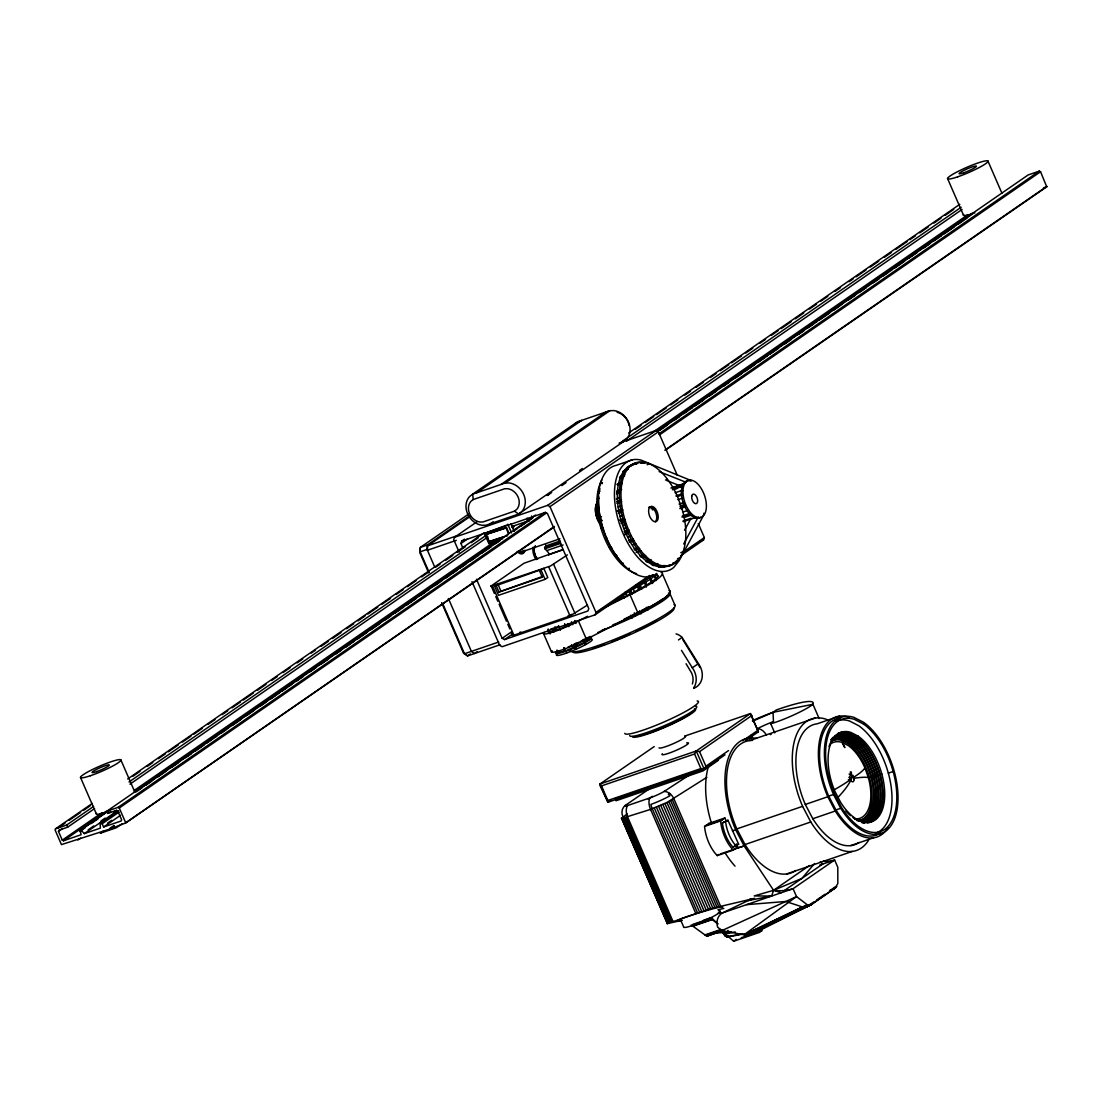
<?xml version="1.0" encoding="UTF-8"?>
<svg xmlns="http://www.w3.org/2000/svg" width="1102" height="1102" viewBox="0 0 1102 1102"><rect width="100%" height="100%" fill="white"/><g stroke="black" fill="none" stroke-linecap="round" stroke-linejoin="round"><path stroke-width="1.5" d="M428.664 572.875L419.793 552.474L420.358 547.391L468.364 514.248M434.863 567.365L427.066 549.43L427.259 545.022L469.617 515.777M469.962 516.604L427.617 545.848L427.424 550.256L456.297 540.352M684.728 504.372L679.893 506.149M848.361 779.761L851.571 778.659L852.025 775.601A3.416 1.818 71.1 0 1 853.43 777.475L853.733 778.315A3.416 1.818 71.1 0 1 853.251 781.649A3.416 1.818 71.1 0 1 850.758 780.368L850.358 779.61A3.416 1.818 71.1 0 1 850.992 775.271L850.276 771.91L851.281 772.02L851.502 775.326L849.091 774.086M620.715 484.095L620.991 482.759L617.781 483.861M548.796 554.843C549.774 551.041 541.785 549.058 545.903 545.917L560.339 540.958M627.107 813.827L621.459 818.524L650.552 809.405L666.944 802.504L706.864 777.309M717.636 913.393L722.499 912.911L748.106 900.596L771.62 896.036L773.563 890.306L809.391 865.552M92.306 803.413L55.499 828.828L55.1 830.013L61.45 844.614L109.966 829.007L114.209 826.073M106.99 811.719L80.102 830.288L81.107 834.724L63.461 840.771L62.263 840.137L58.461 831.376L58.861 830.192L67.69 827.161L94.579 808.592M109.966 829.007L125.449 823.07L554.416 526.453M477.056 521.728L454.534 537.28L453.735 539.649L459.135 552.102M462.95 548.135L460.925 543.479L461.738 541.096L464.548 539.153M471.987 581.649L499.729 645.428L502.126 646.709L595.163 614.792L595.975 612.409L649.464 575.478M681.036 555.491L703.558 539.939L704.357 537.556L698.282 523.56M666.049 449.712L1046.735 186.803L1040.55 171.747L1039.351 171.099L1028.125 174.956L657.343 431.02M601.967 483.764L602.436 482.648L600.824 483.199M622.823 476.601L623.291 475.499M684.576 530.227L691.05 518.216L683.02 520.971M683.695 543.989L698.255 516.976M419.793 552.474L420.358 547.391L427.259 545.022M647.053 562.24L650.249 561.138L651.075 559.651M654.202 746.577L599.998 784.004L601.499 785.905L694.549 753.975L696.257 750.985L750.448 713.559L758.383 731.797L745.875 740.434M751.95 715.446L699.563 751.633L696.257 750.985L599.998 784.004L600.094 785.754L607.932 802.242L704.192 769.224L705.9 766.221L728.56 750.572M624.641 519.152L623.801 520.612L624.324 522.279L621.115 523.381M584.749 642.163L564.94 651.31L563.645 648.348M669.052 590.658A58.213 7.301 -23.5 0 1 641.846 611.045L582.696 641.088A22.798 2.851 -23.5 0 1 551.427 651.709L543.493 633.471L544.181 632.438M551.427 651.709L552.116 650.676M626.694 469.741L622.85 471.684M819.117 718.504L812.932 704.288A74.289 9.312 -23.5 0 0 776.345 709.936L773.039 712.319L773.466 721.603L770.78 723.78L774.747 732.899M834.627 860.001L793.082 888.694L722.499 912.911A14.174 11.86 55.4 0 0 717.636 927.154L721.865 930.598L744.043 934.785L748.41 934.524L811.637 904.343L835.109 888.116L837.823 883.501L837.809 867.288L834.627 860.001L819.75 865.07M814.516 863.555L801.953 878.39L773.563 890.306L754.223 895.94L771.62 896.036M598.841 518.243L601.527 516.659M622.382 509.51L621.294 510.543L621.638 512.21L618.429 513.312M773.466 721.603L770.78 723.78A28.239 3.54 -23.5 0 0 812.932 704.288L773.039 712.319A35.677 3.953 -23.5 0 0 752.459 720.612M563.012 549.54L524.042 563.232L490.624 586.305L550.49 566.001L567.406 554.885M750.545 898.736L748.106 900.596L754.512 898.392L710.666 908.682L667.137 923.669L682.166 920.335M473.226 499.55L471.022 501.231A12.494 10.455 55.4 0 0 469.576 513.684A12.494 10.455 55.4 0 0 480.059 522.031L482.965 521.962L514.455 511.163L516.659 509.482A12.494 10.455 55.4 0 0 518.092 497.03A12.494 10.455 55.4 0 0 507.609 488.682L504.702 488.751L473.226 499.55L472.648 494.178L577.42 421.818L609.929 410.674L614.007 410.578A17.26 14.45 55.4 0 1 628.498 422.121A17.26 14.45 55.4 0 1 626.501 439.312L620.522 442.701M575.368 423.402L581.649 420.372L476.877 492.732M556.978 650.042L558.259 653.004L560.147 651.805M500.942 484.481L605.714 412.12L609.929 410.674L505.157 483.034L472.648 494.178L469.562 496.547A17.26 14.45 55.4 0 0 467.565 513.739A17.26 14.45 55.4 0 0 482.056 525.282L486.134 525.186L518.643 514.028L623.415 441.668M460.925 543.479L467.964 538.616M490.349 523.739L493.186 521.783M127.68 778.99L484.301 532.693M628.65 433.003L959.814 204.297M57.924 828.057L65.004 823.18M69.247 820.246L80.57 812.422M83.408 810.466L90.474 805.59M132.929 776.263L140.009 771.372M147.089 766.482L152.751 762.584M158.412 758.672L165.479 753.782M168.317 751.826L178.221 744.993M182.464 742.059L190.963 736.191M193.787 734.235L202.286 728.367M207.934 724.469L215.014 719.578M222.094 714.688L227.756 710.776M231.999 707.842L240.484 701.988M243.322 700.032L253.226 693.186M257.469 690.251L265.968 684.397M271.629 680.485L277.291 676.573M282.938 672.661L290.019 667.771M297.099 662.894L302.761 658.982M311.246 653.114L315.489 650.18M321.15 646.268L328.231 641.392M332.473 638.457L340.973 632.589M346.634 628.677L353.701 623.801M357.943 620.867L365.024 615.977M367.861 614.021L377.766 607.174M382.008 604.24L390.494 598.386M396.155 594.474L403.236 589.584M407.478 586.65L415.977 580.795M421.639 576.883L428.706 571.993M435.786 567.103L440.029 564.169M445.69 560.271L452.77 555.38M457.013 552.446L465.499 546.578M471.16 542.68L478.24 537.79M635.331 429.298L640.992 425.386M645.235 422.452L653.72 416.597M656.558 414.641L666.462 407.795M670.705 404.861L677.785 399.985M684.852 395.095L690.513 391.182M696.175 387.27L703.255 382.38M710.335 377.504L715.997 373.592M720.24 370.658L728.725 364.79M731.563 362.833L741.467 356.001M745.71 353.067L752.79 348.177M759.857 343.287L765.518 339.388M771.18 335.476L778.26 330.586M781.098 328.63L791.002 321.784M795.245 318.864L803.73 312.996M809.391 309.083L816.472 304.193M820.714 301.259L827.795 296.383M834.861 291.493L840.523 287.581M849.022 281.713L853.265 278.792M856.102 276.836L866.007 269.99M870.249 267.056L878.735 261.188M884.396 257.289L891.477 252.399M895.719 249.465L907.042 241.641M909.866 239.685L915.528 235.787M919.784 232.853L928.27 226.984M933.931 223.072L941.012 218.182M945.254 215.262L953.74 209.394M507.636 535.641L488.93 541.674L485.762 534.553L506.548 527.72L509.028 533.409M579.542 470.499L582.379 468.543M55.499 828.828L66.74 824.985L93.629 806.402M129.003 781.979L487.043 534.704M622.905 440.869L961.137 207.286M58.461 831.376L62.704 828.442M547.418 495.445L551.647 492.525M561.841 485.596L566.07 482.676M129.953 784.169L487.993 536.894M626.68 441.103L962.087 209.476M506.768 525.103L484.481 533.506L488.847 543.534L502.774 538.754M485.762 534.553L506.548 527.72M488.93 541.674L503.573 536.798M512.292 526.357L511.741 526.742C512.154 528.988 515.653 524.524 512.292 526.357L512.609 527.087M513.973 526.618L512.94 527.335L513.656 525.888M488.847 543.534L492.098 541.289M62.263 840.137L101.894 812.766M134.444 790.286L496.726 540.09M652.398 432.576L967.983 214.628M454.534 537.28L547.584 505.363L655.965 430.51L658.376 431.777L677.303 475.334M63.461 840.771L105.916 811.444M134.224 791.897L499.344 539.746M656.42 431.254L972.019 213.306M80.102 830.288L80.901 830.013L84.317 833.622L100.365 828.112L100.158 823.414L102.155 823.773L103.574 827.01L121.22 820.962L121.619 819.778L117.818 811.017L116.619 810.383L107.789 813.414L106.839 811.224L535.641 515.075M139.541 789.239L150.864 781.414M153.701 779.458L211.722 739.387M214.546 737.445L225.869 729.62M228.706 727.664L275.404 695.417M278.227 693.461L286.727 687.593M289.55 685.637L350.408 643.609M353.232 641.653L399.943 609.406M402.767 607.45L425.413 591.815M428.237 589.859L439.56 582.035M442.398 580.079L449.464 575.203M452.302 573.247L474.948 557.598M477.772 555.642L500.418 540.008M515.984 529.263L524.469 523.395M527.307 521.439L532.969 517.527M657.495 431.529L687.221 411.005M691.464 408.071L763.645 358.219M766.469 356.263L813.166 324.016M816.003 322.06L838.65 306.425M841.473 304.469L888.171 272.208M891.008 270.265L937.706 238.004M940.543 236.048L963.176 220.414M966.013 218.458L971.675 214.546M80.901 830.013L107.789 811.444M136.097 791.897L141.759 787.985M146.001 785.051L153.082 780.161M157.324 777.241L165.823 771.372M171.485 767.46L178.552 762.57M185.632 757.694L191.293 753.782M195.536 750.848L204.022 744.98M206.859 743.023L216.763 736.191M221.006 733.257L228.086 728.367M232.329 725.433L240.828 719.565M246.49 715.666L253.556 710.776M260.637 705.886L266.298 701.974M270.541 699.04L279.026 693.186M281.864 691.23L291.768 684.383M296.011 681.449L303.091 676.573M310.172 671.683L315.833 667.771M321.495 663.859L328.561 658.968M335.642 654.092L341.303 650.18M345.546 647.246L354.045 641.378M356.869 639.422L366.773 632.589M371.016 629.655L379.515 623.787M385.177 619.875L390.838 615.977M395.081 613.043L403.566 607.174M406.404 605.218L416.308 598.372M420.551 595.452L429.05 589.584M434.698 585.672L441.778 580.782M446.021 577.847L457.344 570.037M460.181 568.081L465.843 564.169M470.086 561.235L478.571 555.38M481.409 553.424L491.313 546.578M495.556 543.644L499.798 540.71M513.959 530.944L516.783 528.988M521.026 526.053L532.349 518.229M659.712 430.276L666.793 425.386M673.873 420.496L679.535 416.584M683.777 413.649L692.263 407.795M695.1 405.839L703.586 399.971M709.247 396.059L716.328 391.182M723.408 386.292L729.069 382.38M734.717 378.468L741.798 373.578M744.635 371.636L754.539 364.79M758.782 361.855L767.267 355.987M770.105 354.031L778.591 348.177M784.252 344.265L791.332 339.375M798.413 334.485L804.074 330.586M808.317 327.652L816.802 321.784M819.64 319.828L829.544 312.982M833.787 310.061L842.272 304.193M847.934 300.281L855.014 295.391M859.257 292.457L866.337 287.581M873.418 282.691L879.079 278.778M883.322 275.844L891.807 269.99M894.645 268.034L904.549 261.188M908.792 258.254L917.277 252.386M922.939 248.487L930.019 243.597M934.262 240.663L941.342 235.773M944.166 233.817L954.084 226.984M958.327 224.05L966.812 218.182M79.702 831.473L85.364 827.561M91.025 823.662L98.092 818.772M547.584 505.363L549.981 506.631L658.376 431.777M107.789 813.414L110.627 811.458M106.839 811.224L118.066 807.367L545.462 512.21M658.665 434.009L1039.351 171.099M118.066 807.367L119.264 808L546.661 512.843M659.864 434.656L1040.55 171.747M88.188 829.834L93.849 825.921M100.916 821.031L105.172 818.097M113.658 812.243L116.495 810.287M84.317 833.622L116.867 811.141M100.158 823.414L118.561 810.7M100.957 823.139L117.942 811.403M77.884 840.013L80.708 838.057M102.155 823.773L119.14 812.036M107.431 823.222L111.688 820.301M103.574 827.01L120.545 815.287M631.06 465.719L627.066 467.358M103.147 831.28L100.31 833.236L116.357 827.74L122.019 823.828M109.732 828.456L113.974 825.536M664.795 450.222L1046.9 186.334M125.449 823.07L554.251 526.935M539.512 570.795L541.316 569.541L496.203 585.658L498.972 592.036L542.294 577.173L539.512 570.795L543.823 568.37L547.79 577.489L545.091 579.363L498.559 595.314L494.591 586.195L497.305 584.335M498.972 592.036L542.487 576.484M470.375 653.954L467.551 655.91L463.46 652.921L441.627 602.698M477.276 651.585L474.452 653.541L471.394 651.378L448.39 598.482M476.463 579.239L502.154 638.306L510.598 632.479M502.154 638.306L504.551 639.587L512.995 633.746M511.163 631.997L512.031 635.551L513.133 635.468L570.051 615.963L587.435 605.067M683.254 552.143L704.357 537.556M595.163 614.792L652.88 574.927M678.46 639.945L682.097 637.424L698.42 663.611A17.536 14.67 55.4 0 1 693.599 688.337M693.599 687.992A17.536 14.67 55.4 0 0 692.332 667.798L698.42 663.611M599.998 784.004L607.932 802.242L610.715 800.327M624.255 819.874L622.892 816.734A10.262 8.761 54.5 0 1 625.44 805.342L649.436 788.77M648.21 799.253L652.425 796.333M742.72 740.806L758.286 730.047M607.932 802.242L607.836 800.493L700.886 768.576L704.192 769.224L725.033 754.829M718.408 760.284L703.007 770.918L615.977 800.782M749.195 739.015L751.991 737.086L751.165 735.172M736.439 843.925L737.803 846.983L733.285 850.097L717.25 855.607A29.079 15.497 71.1 0 1 704.564 826.431L709.068 823.304M704.564 826.431L720.598 820.921L724.868 817.973L726.232 821.031M722.416 822.96L727.94 820.26L738.629 844.228L732.899 847.08L732.265 846.377A26.283 14.009 71.1 0 1 722.54 824.007L722.416 822.96L727.94 820.26M717.25 855.607L719.055 854.353M732.899 847.08L737.197 845.22M723.587 931.837L722.581 932.54L724.496 935.254L727.43 937.031L744.429 933.821M783.949 890.829L822.739 864.037L820.205 861.943M724.882 933.725L723.986 934.344L735.199 931.893M724.827 935.653L725.736 935.033M725.199 936.025L726.108 935.391M726.039 936.604L726.948 935.97M726.493 936.81L742.032 933.849M726.962 936.948L727.857 936.328M727.43 937.031L728.326 936.411M727.885 937.044L728.794 936.424M727.403 935.873L733.698 941.246L736.398 939.372M764.223 927.25L759.264 930.694L748.919 934.386L811.637 904.343L759.264 930.694L749.856 934.055M733.698 941.246L759.361 932.43L762.074 930.57L741.219 937.719M813.951 901.891L805.727 907.153L810.92 904.728L835.757 887.592M816.678 900.003L824.875 894.342M830.343 890.568L835.109 888.116L830.536 890.32M625.44 805.342A6.02 0.758 -23.5 0 0 627.548 805.562L650.001 797.848A12.232 1.529 -23.5 0 0 664.148 791.429L691.161 773.852M644.147 580.602L641.419 582.283A53.654 6.722 -23.5 0 1 639.807 583.11M584.308 642.19L589.901 638.953L588.179 639.449M646.722 579.018L651.461 575.809A53.654 6.722 -23.5 0 1 649.533 577.173M644.45 582.669L645.496 582.049M669.727 793.426L668.335 794.253L669.878 795.809A19.216 2.411 -23.5 0 1 650.883 804.432A10.276 4.449 70 0 0 652.288 808.785L697.511 912.759M682.427 485.748L672.854 489.15M722.306 907.387L722.65 906.808A25.167 1.391 -16.9 0 0 713.476 908.668L696.23 913.613A23.597 1.295 -16.9 0 0 681.022 918.779L676.752 921.107A25.167 1.391 -16.9 0 0 681.573 920.322M630.743 589.405L638.65 585.975L639.931 588.936M116.798 812.89L117.556 812.477M587.518 616.266L574.762 622.85A22.798 2.851 -23.5 0 1 543.493 633.471M709.054 935.378L705.611 935.391L691.202 924.964M611.335 603.441L631.887 593.11A53.461 6.695 -23.5 0 0 658.046 575.767M601.169 609.337L633.925 592.807A58.213 7.301 -23.5 0 0 661.117 572.42M590.121 636.474L583.991 639.587A18.045 2.259 -23.5 0 1 580.534 641.447M597.794 632.576L605.466 628.691M623.87 619.338L639.807 611.348M627.217 591.54L630.62 590.19L632.355 594.019M558.659 651.227L557.199 652.095L558.135 651.847M571.855 614.324L570.464 614.971M809.02 905.155L747.28 934.716L810.177 904.99M829.93 890.251L836.349 886.945L833.305 888.405M807.849 905.031L746.054 934.813L808.634 905.141L807.463 904.921L745.407 934.827L803.744 907.263M809.805 905.086L747.859 934.634L809.405 905.128L805.314 907.235M833.016 888.735L836.06 887.289M807.077 904.783L744.043 934.785L796.526 896.601L807.463 904.921M721.865 930.598L796.526 896.601L793.082 888.694M752.542 721.218L773.039 712.319A10.262 5.069 70.6 0 1 774.238 712.36M770.339 734.635L771.18 734.276M729.868 932.416L717.071 932.623L731.397 931.796L723.986 934.344L729.868 932.416L727.802 930.363M520.915 632.011L519.648 632.452M652.356 509.909L655.442 508.835A8.017 4.27 71.1 0 1 656.516 521.411A8.017 4.27 71.1 0 1 648.775 513.091A8.017 4.27 71.1 0 1 654.244 507.554L655.442 508.835M1043.594 187.891L1046.735 186.803M619.076 443.169L655.965 430.51M632.369 459.81L616.321 465.306A58.268 31.063 71.1 0 0 604.736 533.272A58.268 31.063 71.1 0 0 656.282 574.018M632.107 464.892L637.824 463.019M627.851 466.821L632.658 465.168M642.604 462.716L640.992 463.267L643.596 462.826M623.484 470.843L628.292 469.19M647.094 464.727L648.692 464.176M620.082 476.601L624.889 474.948M619.613 477.703L624.435 476.064M427.617 545.848L456.49 535.944M427.066 549.43L420.165 551.799L429.036 572.186M616.9 484.343L621.707 482.69M598.248 491.795L599.86 491.244M617.506 485.197L622.313 483.544M461.738 541.096L545.146 512.485L547.542 513.752L588.785 608.593L587.972 610.963L504.551 639.587M512.141 526.439L528.175 520.943L526.963 518.147M616.886 490.969L621.707 489.316M597.408 498.944L599.006 498.393M616.652 492.346L619.861 491.244L619.792 492.746L616.583 493.848M665.498 480.017L667.109 479.466M616.266 498.958L619.476 497.856M597.504 508.325L599.116 507.774L599.254 509.399L597.642 509.95M616.762 501.727L621.569 500.074M616.9 503.338L621.707 501.685M670.898 488.09L672.495 487.539M672.427 487.621L685.251 483.213M673.102 487.607L684.328 483.75M618.222 507.016L621.432 505.914M672.358 489.784L681.986 486.478M617.285 510.915L622.107 509.276M618.098 511.645L622.905 509.992M675.113 492.773L681.532 490.569M599.171 519.91L600.783 519.373L602.339 520.681M675.857 495.983L682.276 493.779M620.068 516.287L623.277 515.185M677.523 496.561L682.345 494.908M520.833 552.212L559.926 538.795M651.034 508.656L654.244 507.554M677.964 499.633L682.772 497.98M619.159 520.199L623.98 518.546M544.512 547.653L560.546 542.143M601.348 528.326L602.946 527.775L603.469 529.428L601.871 529.979M620.591 521.714L625.413 520.061M544.801 548.824L560.835 543.327M679.08 504.069L683.887 502.416M547.047 550.477L563.081 544.98M622.823 525.406L626.032 524.304M680.375 507.264L685.196 505.611M679.824 508.628L685.775 506.741M623.925 528.561L627.134 527.472M548.851 554.65L563.287 549.691M624.173 531.563L628.98 529.91M683.323 511.934L688.13 510.281M605.618 539.746L607.216 539.195L606.527 537.611M624.862 533.148L628.071 532.046M624.779 534.704L627.975 533.602M682.317 516.039L690.293 513.146M681.986 517.031L683.584 516.48M683.033 516.714L691.05 513.973M684.053 517.554L692.07 514.799M627.878 537.032L631.088 535.93M494.591 586.195L496.203 585.658M683.24 521.728L696.078 517.32M609.447 547.405L611.045 546.854L611.872 548.3L610.274 548.851M628.691 540.793L633.498 539.14M629.517 542.239L634.339 540.6M632.507 544.856L635.716 543.754M614.723 555.67L616.335 555.119L617.272 556.386L615.66 556.923M633.981 549.072L638.788 547.418M634.917 550.325L639.725 548.672M636.102 552.364L640.909 550.711M639.821 556.055L643.031 554.953L644.036 555.973M621.583 563.687L623.181 563.136M640.827 557.075L645.648 555.422M641.667 557.392L644.877 556.29M700.349 541.027L703.558 539.939M646.006 561.497L649.216 560.395L650.249 561.138M627.796 568.839L629.394 568.288M680.802 552.625L682.4 552.074M652.288 565.188L657.095 563.535M653.321 565.615L658.142 563.962M677.565 558.645L679.176 558.094M658.431 566.965L662.619 565.973M659.423 567.062L664.231 565.422M674.947 562.433L672.564 563.521L674.176 562.97M664.189 566.772L667.399 565.67M668.308 565.45L669.906 564.899M463.46 652.921L464.493 653.748L498.669 642.025M500.115 644.739L467.551 655.91L465.526 654.381M684.673 736.122L750.448 713.559L758.383 731.797M749.691 740.572L815.466 718.008M839.531 716.121L817.078 723.821A63.461 33.831 71.1 0 0 805.328 804.46L812.808 818.731A63.461 33.831 71.1 0 0 859.037 842.451M615.15 798.867L700.555 769.568M708.82 823.483L724.868 817.973M706.368 825.178L722.402 819.681M723.504 822.216L726.714 821.114M869.464 777.557L871.062 777.006M871.613 776.938L873.211 776.387M873.762 776.318L875.36 775.767M875.911 775.712L877.509 775.161M878.06 775.092L879.658 774.541M880.209 774.472L881.807 773.921M888.322 773.136L893.143 771.483M828.704 796.126L833.511 794.473A61.437 32.757 71.1 0 1 853.995 717.388L863.582 722.306A61.437 32.757 71.1 0 1 896.091 814.199A61.437 32.757 71.1 0 1 840.743 808.289L835.936 809.942L828.704 796.126A61.437 32.757 71.1 0 1 840.068 718.063M805.328 804.46L827.795 796.746A63.461 33.831 71.1 0 1 848.939 717.126M795.658 870.525A69.522 37.069 71.1 0 1 745.007 844.545L736.825 828.911L802.6 806.347A69.522 37.069 71.1 0 1 825.77 719.11L828.525 720.529M732.431 830.825L735.64 829.723A72.167 38.474 71.1 0 1 756.551 738.381M725.626 821.858L725.75 822.905A26.283 14.009 71.1 0 0 735.475 845.289L738.629 844.228M812.808 818.731L835.261 811.017A63.461 33.831 71.1 0 0 888.033 827.657M745.007 844.545L810.783 821.982A69.522 37.069 71.1 0 0 868.596 840.206M720.653 853.802L744.139 845.95L773.563 890.306L781.18 892.744M850.772 845.592L873.239 837.892M786.608 873.969L852.383 851.405M703.668 920.156L710.074 917.952L717.994 924.027L711.286 917.594M692.8 924.426L710.432 918.379M693.158 924.812L710.79 918.751M691.932 925.708L711.162 919.109M692.304 926.024L711.534 919.426M692.69 926.314L711.92 919.715M704.853 934.923L720.873 929.427M705.611 935.391L721.631 929.881M705.983 935.557L722.017 930.06M706.354 935.694L722.389 930.198M706.726 935.791L723.119 930.35M707.443 935.873L723.477 930.377M708.131 935.791L722.554 930.846M760.16 930.06L755.256 931.259M569.087 615.508L568.067 615.798M734.304 848.829L744.139 845.95L735.64 829.723M635.317 463.79L636.226 463.57M717.981 909.729L723.862 908.42M752.707 932.209L758.562 930.611L759.361 932.43M674.617 488.434L676.876 488.737M558.259 653.004L565.009 650.759L563.728 647.797M746.564 904.646L785.781 901.491L802.504 906.96L744.732 934.813L803.33 907.208M572.957 647.824L571.676 644.863M505.157 483.034L509.234 482.938A17.26 14.45 55.4 0 1 523.712 494.481A17.26 14.45 55.4 0 1 521.728 511.672L518.643 514.028L514.455 511.163M659.106 471.573L686.229 482.345M667.041 480.665L679.81 485.734M655.497 564.086L656.53 564.513M830.853 743.726A40.209 21.434 71.1 0 1 842.038 742.362L848.32 745.586A40.209 21.434 71.1 0 1 864.877 767.791L868.376 777.681A40.209 21.434 71.1 0 1 854.518 818.896M848.898 777.282L851.571 778.659M513.325 529.18L514.524 529.814M691.533 480.734L640.813 460.016A58.268 31.063 71.1 0 0 618.842 522.017A58.268 31.063 71.1 0 0 673.666 567.502L679.218 560.532L703.172 516.108A22.853 12.177 71.1 0 0 703.93 513.215M735.475 845.289L736.108 845.978M637.19 547.97L638.127 549.223M682.661 639.394L699.99 667.495M681.463 650.345L692.332 667.798M686.05 663.735L691.684 673.088A15.015 12.563 55.4 0 1 692.373 683.943M842.038 742.362L844.848 747.624L842.507 742.61M631.901 539.691L632.727 541.151M833.511 794.473L840.743 808.289M827.795 796.746L835.261 811.017M802.6 806.347L810.783 821.982M987.915 160.975L1001.925 193.208M947.555 178.51L963.547 215.317M662.412 573.935L670.347 592.173M675.003 605.287L669.851 593.441A57.028 7.149 -23.5 0 1 602.078 630.372M656.544 573.426L657.839 576.387M656.351 573.743L657.646 576.704M655.91 578.619L654.616 575.657L656.048 580.534M652.811 583.013L650.883 578.564L650.097 579.101L652.026 583.55M644.698 580.231L646.778 585.01M643.651 580.85L646.378 587.118M639.931 584.404L641.874 588.854M636.598 584.831L638.678 589.625M646.406 607.409L647.7 610.37M632.975 588.192L634.917 592.642M639.642 610.935L640.923 613.897M699.563 751.633L705.9 766.221M629.187 590.906L630.482 593.868M630 594.694L637.934 612.932M696.257 750.985L704.192 769.224M625.247 592.105L627.176 596.554M634.27 612.85L635.565 615.811M694.549 753.975L700.886 768.576M623.071 594.97L624.366 597.931M630.716 615.274L632.011 618.236M617.616 597.518L618.911 600.48M549.981 506.631L595.975 612.409M720.529 906.037L673.887 798.771A10.276 7.645 58.4 0 0 664.148 791.429M672.303 799.694L718.724 906.478M670.65 800.603L716.892 906.96M668.859 801.553L714.923 907.483M666.944 802.504L712.842 908.062M664.933 803.482L710.666 908.682M662.839 804.446L708.448 909.329M660.704 805.397L706.189 910.004M578.412 620.881L586.347 639.119M553.659 564.376L575.065 613.607M658.555 806.32L703.944 910.693M531.577 516.039L531.977 516.962M583.881 639.353L585.975 644.147M656.42 807.201L701.726 911.395M574.679 620.564L575.974 623.525M583.054 639.821L585.134 644.615M654.326 808.028L699.563 912.084M527.968 518.339L529.153 521.067M548.644 566.717L570.051 615.963M571.456 621.776L572.737 624.738M695.748 913.351L650.552 809.405A10.262 5.221 70.8 0 1 650.001 797.848M567.599 623.691L568.894 626.652M575.974 642.948L577.269 645.91M574.734 643.94L576.015 646.915M564.596 623.691L565.877 626.666M573.605 644.436L575.699 649.23M541.123 570.244L545.091 579.363M558.507 625.757L560.436 630.192M568.811 649.464L569.61 651.282M513.312 525.888L513.628 526.618M513.105 526.274L513.422 527.004M510.915 523.643L514.262 531.274M555.601 627.258L556.896 630.22M564.623 648.004L566.703 652.797M554.705 627.052L556 630.013M554.623 627.603L555.918 630.564M680.347 919.316L683.584 926.754A20.043 2.507 -23.5 0 0 705.404 920.335A20.043 2.507 -23.5 0 0 718.518 910.858M507.774 524.18L511.59 532.955M552.488 629.297L553.769 632.259M506.107 528.037L508.573 533.726M548.424 629.242L550.353 633.691M547.956 629.297L549.884 633.733M672.895 921.189L627.699 817.243A10.262 5.758 71.4 0 1 627.548 805.562M626.487 817.643L671.697 921.616M625.206 818.015L670.457 922.071M624.09 818.318L669.382 922.484M623.14 818.51L668.501 922.842M622.368 818.621L667.826 923.145M621.735 817.656L624.448 823.897M625.812 827.01L627.837 831.693M629.201 834.806L642.08 864.423M643.43 867.536L667.151 922.098M621.817 818.621L667.371 923.38M621.432 818.042L667.371 923.696M601.499 785.905L607.836 800.493M486.106 534.305L489.192 541.426M498.008 584.404L500.79 590.782M492.498 585.975L513.904 635.22M491.093 585.837L494.44 593.523M495.776 596.609L497.787 601.224M499.123 604.295L506.479 621.225M507.815 624.311L509.827 628.925M442.673 603.552L464.493 653.748M120.821 759.815L134.83 792.049M119.264 808L125.614 822.588M80.46 777.351L96.453 814.144M66.74 824.985L67.69 827.161M852.824 775.174L854.394 779.61M600.438 517.692L600.783 519.373M545.71 544.967L545.903 545.917M619.971 500.625L620.109 502.237M648.913 606.541A53.461 6.695 -23.5 0 1 641.405 610.536M579.253 642.094A18.045 2.259 -23.5 0 1 573.674 644.684M572.241 645.304A18.045 2.259 -23.5 0 1 567.957 647.053M576.057 621.349A18.045 2.259 -23.5 0 1 556.042 630.261A18.045 2.259 -23.5 0 1 548.452 630.716M664.947 566.511A53.461 28.5 71.1 0 1 620.578 518.78A53.461 28.5 71.1 0 1 636.777 464.066M588.991 637.576A19.547 2.452 -23.5 0 1 573.743 648.114A19.547 2.452 -23.5 0 1 557.901 650.896M558.783 626.308A19.547 2.452 -23.5 0 1 550.683 629.077M591.622 639.256A19.547 2.452 -23.5 0 1 574.541 649.932A19.547 2.452 -23.5 0 1 556.951 654.106M655.483 575.161A54.122 6.777 -23.5 0 1 627.41 591.884M651.957 575.588A54.122 6.777 -23.5 0 0 653.183 574.638A53.654 6.722 -23.5 0 1 651.888 575.492M651.502 575.919A54.122 6.777 -23.5 0 1 645.304 579.996M644.642 580.396A54.122 6.777 -23.5 0 1 641.791 582.063M641.047 582.49A54.122 6.777 -23.5 0 1 638.705 583.798M637.08 584.68A54.122 6.777 -23.5 0 1 636.253 585.134M649.009 577.531A53.654 6.722 -23.5 0 1 645.469 579.804M644.822 580.203A53.654 6.722 -23.5 0 1 642.053 581.828M639.036 583.537A53.654 6.722 -23.5 0 1 638.237 583.977M637.438 584.418A53.654 6.722 -23.5 0 1 636.625 584.859M674.093 604.709A57.028 7.149 -23.5 0 1 630.013 632.782A57.028 7.149 -23.5 0 1 570.56 651.034M673.956 607.918A55.017 6.901 -23.5 0 1 627.396 635.84A55.017 6.901 -23.5 0 1 573.192 652.053M667.881 595.108A56.023 7.025 -23.5 0 1 617.891 622.754M616.597 623.305A56.023 7.025 -23.5 0 1 612.726 624.93M668.528 592.931A56.023 7.025 -23.5 0 1 668.611 593.854M662.385 599.185A54.012 6.764 -23.5 0 1 660.497 600.535M659.451 601.251A54.012 6.764 -23.5 0 1 624.076 619.779M697.111 700.913A40.099 5.028 -23.5 0 1 666.834 720.722A40.099 5.028 -23.5 0 1 624.806 733.298M695.527 706.051A36.518 4.573 -23.5 0 1 667.964 724.083A36.518 4.573 -23.5 0 1 629.697 735.544M694.48 708.738A34.438 4.312 -23.5 0 1 668.487 725.75A34.438 4.312 -23.5 0 1 632.396 736.549M656.475 620.729A50.113 6.281 -23.5 0 1 635.964 631.281M630.068 633.981A50.113 6.281 -23.5 0 1 625.564 635.964M624.076 636.612A50.113 6.281 -23.5 0 1 612.147 641.488M604.048 644.505A50.113 6.281 -23.5 0 1 592.835 648.196M676.049 633.87A12.549 10.497 55.4 0 1 682.097 637.424M692.001 712.126A31.448 3.94 -23.5 0 1 685.926 716.438M684.659 717.195A31.448 3.94 -23.5 0 1 645.207 734.276M643.816 734.69A31.448 3.94 -23.5 0 1 639.16 735.792M685.1 736.122A14.436 1.805 -23.5 0 1 674.204 743.258A14.436 1.805 -23.5 0 1 659.065 747.79M686.642 742.9A14.436 1.805 -23.5 0 1 677.096 749.925A14.436 1.805 -23.5 0 1 662.385 753.768M733.285 850.097A29.079 15.497 71.1 0 1 720.598 820.921M853.733 778.315A70.969 6.777 -15.5 0 1 868.376 777.681M864.877 767.791A70.969 8.899 -23.5 0 1 853.43 777.475M856.681 820.439A43.24 23.046 71.1 0 0 875.773 791.195A43.24 23.046 71.1 0 0 851.653 741.866L844.89 738.409A43.24 23.046 71.1 0 0 832.864 739.855M831.252 740.406A43.24 23.046 71.1 0 1 843.292 738.96L850.041 742.417A43.24 23.046 71.1 0 1 873.79 787.778A43.24 23.046 71.1 0 1 859.849 821.238M831.624 740.461A45.265 24.134 71.1 0 1 847.865 735.392L854.932 739.029A45.265 24.134 71.1 0 1 880.264 791.994A45.265 24.134 71.1 0 1 858.486 820.811A44.259 23.597 71.1 0 0 877.977 790.919A44.259 23.597 71.1 0 0 853.292 740.448L846.377 736.894A44.259 23.597 71.1 0 0 831.611 740.53A46.27 24.671 71.1 0 1 849.353 733.891L856.585 737.596A46.27 24.671 71.1 0 1 882.468 797.145A46.27 24.671 71.1 0 1 852.976 817.505M831.156 739.662A45.265 24.134 71.1 0 1 846.267 735.943L853.334 739.58A45.265 24.134 71.1 0 1 878.005 785.657A45.265 24.134 71.1 0 1 865.153 821.789M835.798 721.314A59.412 31.669 71.1 0 1 849.408 720.942L858.692 725.708A59.412 31.669 71.1 0 1 890.912 785.079A59.412 31.669 71.1 0 1 875.415 833.291M850.358 779.61A70.969 8.899 -23.5 0 1 833.594 790.12M850.758 780.368A70.969 23.955 -32 0 1 837.589 797.738M831.321 741.109A42.234 22.508 71.1 0 1 841.804 740.461L848.402 743.836A42.234 22.508 71.1 0 1 871.42 786.828A42.234 22.508 71.1 0 1 859.422 820.549M832.465 738.946A44.259 23.597 71.1 0 1 844.779 737.445L851.694 740.999A44.259 23.597 71.1 0 1 875.994 787.407A44.259 23.597 71.1 0 1 861.723 821.665M707.897 766.289A10.262 8.169 56.9 0 1 708.848 766.772M856.516 820.287A42.234 22.508 71.1 0 0 873.473 790.175A42.234 22.508 71.1 0 0 850 743.299L843.416 739.91A42.234 22.508 71.1 0 0 831.652 741.329M791.635 889.149A35.801 23.748 15 0 1 773.563 890.306M864.615 822.987A47.29 25.208 71.1 0 1 861.764 822.56M831.197 739.8A47.29 25.208 71.1 0 1 832.974 737.362M837.506 733.67A47.29 25.208 71.1 0 1 849.229 732.94L856.612 736.728A47.29 25.208 71.1 0 1 882.592 786.318A47.29 25.208 71.1 0 1 867.329 822.918M833.208 860.442A36.848 29.713 -78.1 0 1 823.18 861.227M772.047 722.127A17.839 2.232 -23.5 0 0 757.473 728.656A10.359 7.039 59.8 0 1 766.469 735.158M850.579 815.659A46.27 24.671 71.1 0 1 845.881 811.072M833.925 791.952A46.27 24.671 71.1 0 1 832.244 787.765M828.993 746.591A46.27 24.671 71.1 0 1 830.936 741.949M862.797 822.574A46.27 24.671 71.1 0 0 880.636 788.949A46.27 24.671 71.1 0 0 854.973 738.147L847.741 734.442A46.27 24.671 71.1 0 0 834.875 735.998M880.691 832.905A61.437 32.757 71.1 0 1 835.936 809.942M736.825 828.911A69.522 37.069 71.1 0 1 752.528 740.42M735.02 866.158A72.167 38.474 71.1 0 1 724.882 852.562M711.561 823.483A72.167 38.474 71.1 0 1 707.925 768.246M617.148 412.327A14.326 11.984 55.4 0 1 629.09 425.551M599.956 522.789A15.029 8.017 71.1 0 1 597.931 502.292M601.43 525.31A15.029 8.017 71.1 0 1 600.397 524.001M599.419 522.555A15.029 8.017 71.1 0 1 598.138 501.258M601.017 525.351A14.23 7.59 71.1 0 1 597.89 502.595M599.791 520.791A14.436 7.686 71.1 0 1 597.587 504.716M524.979 550.325A10.028 5.345 71.1 0 1 517.169 551.427M523.354 550.463A8.017 4.27 71.1 0 1 518.753 551.11M524.139 550.766A8.623 4.601 71.1 0 1 518.56 550.904M524.759 550.504A9.215 4.918 71.1 0 1 518.477 551.386M648.582 507.443A8.017 4.27 71.1 0 1 655.373 511.617A8.017 4.27 71.1 0 1 655.359 521.687M536.137 559.623A10.028 5.345 71.1 0 1 533.106 547.336M537.239 559.058A8.017 4.27 71.1 0 1 534.745 547.198M535.076 546.661A8.017 4.27 71.1 0 1 535.476 546.234M537.597 559.334A8.623 4.601 71.1 0 1 534.622 547.239M534.911 546.564A8.623 4.601 71.1 0 1 535.283 546M536.839 558.948A9.215 4.918 71.1 0 1 534.291 546.826M677.165 560.147A54.122 28.845 71.1 0 1 624.255 523.188A54.122 28.845 71.1 0 1 644.863 463.377M621.432 561.951A54.122 28.845 71.1 0 1 598.703 496.754M599.061 493.407A54.122 28.845 71.1 0 1 599.929 488.696M636.625 573.66A54.122 28.845 71.1 0 1 602.918 534.071A54.122 28.845 71.1 0 1 601.844 479.976M700.803 517.224A19.547 10.414 71.1 0 1 682.565 500.721A19.547 10.414 71.1 0 1 690.775 481.009M107.762 811.678A22.054 2.769 -23.5 0 1 96.508 813.372M974.857 212.851A22.054 2.769 -23.5 0 1 963.603 214.532M547.115 495.445A6.02 0.758 -23.5 0 1 548.548 494.812M836.611 886.587L833.539 888.074L836.611 886.587M863.513 724.055L854.229 719.289A59.412 31.669 71.1 0 0 834.421 793.839L841.418 807.201A59.412 31.669 71.1 0 0 894.934 812.918A59.412 31.669 71.1 0 0 863.513 724.055M858.224 736.177L850.84 732.389A47.29 25.208 71.1 0 0 835.082 791.718L840.647 802.352A47.29 25.208 71.1 0 0 883.239 806.898A47.29 25.208 71.1 0 0 858.224 736.177M682.234 509.565L677.399 496.299A54.122 28.845 71.1 0 0 623.457 477.249A54.122 28.845 71.1 0 0 654.753 562.957A54.122 28.845 71.1 0 0 682.234 509.565M691.725 496.244A5.014 2.672 71.1 0 0 695.651 503.71A5.014 2.672 71.1 0 0 696.643 496.74A5.014 2.672 71.1 0 0 691.725 496.244M682.978 490.624A19.547 10.414 71.1 0 0 699.866 517.651A19.547 10.414 71.1 0 0 701.189 488.42A19.547 10.414 71.1 0 0 682.978 490.624M96.783 771.552A9.381 1.171 -23.5 0 0 109.318 765.008A9.381 1.171 -23.5 0 0 96.026 769.664A9.381 1.171 -23.5 0 0 96.783 771.552M90.405 775.725A22.054 2.769 -23.5 0 0 120.958 760.132A22.054 2.769 -23.5 0 0 90.763 770.367A22.054 2.769 -23.5 0 0 90.405 775.725M963.878 172.725A9.381 1.171 -23.5 0 0 976.413 166.168A9.381 1.171 -23.5 0 0 963.12 170.824A9.381 1.171 -23.5 0 0 963.878 172.725M957.5 176.899A22.054 2.769 -23.5 0 0 988.053 161.291A22.054 2.769 -23.5 0 0 957.858 171.526A22.054 2.769 -23.5 0 0 957.5 176.899"/></g></svg>
